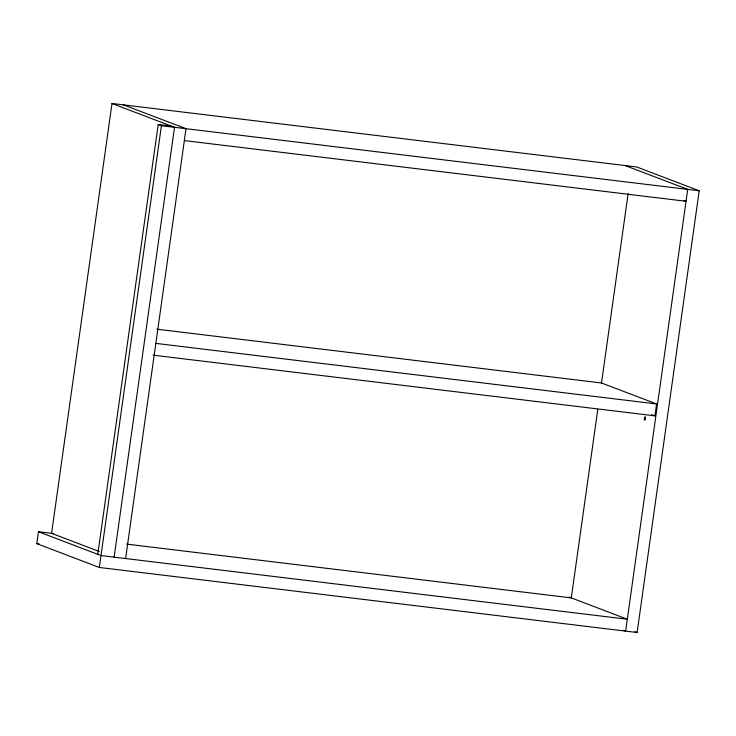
<?xml version="1.0" encoding="UTF-8"?>
<svg xmlns="http://www.w3.org/2000/svg" width="736" height="736" viewBox="0 0 736 736"><rect width="100%" height="100%" fill="white"/><g stroke="black" fill="none" stroke-linecap="round" stroke-linejoin="round"><path stroke-width="1.1" d="M99.286 551.503L51.584 533.342L112.001 103.491L636.668 166.952L699.2 190.771L637.118 632.509L99.332 567.465L36.8 543.646L38.474 531.751L53.673 533.591M97.787 554.346L158.203 124.494L171.313 126.077M99.332 567.465L161.423 125.718L158.203 124.494M114.126 557.161L174.533 127.31L112.001 103.491M125.598 558.541L186.015 128.69L123.473 104.88M597.798 409.363L571.302 597.899L126.61 544.106M601.468 383.244L628.13 193.568M153.217 355.166L654.93 415.849L656.595 403.954L601.514 382.978L156.814 329.185M161.423 125.718L699.2 190.771M184.34 140.585L686.053 201.278L683.928 200.468M156.032 343.408L656.595 403.954M36.8 543.646L39.082 543.922M625.186 165.563L687.718 189.382L625.637 631.12L623.521 630.32M651.746 414.635L654.93 415.849M569.158 597.08L627.311 619.234L101.007 555.57L38.474 531.751M634.993 631.709L637.118 632.509M645.15 419.465A1.72 0.478 -83.1 0 0 645.113 416.76A1.72 0.478 -83.1 0 0 644.35 419.161A1.72 0.478 -83.1 0 0 645.15 419.465"/></g></svg>
